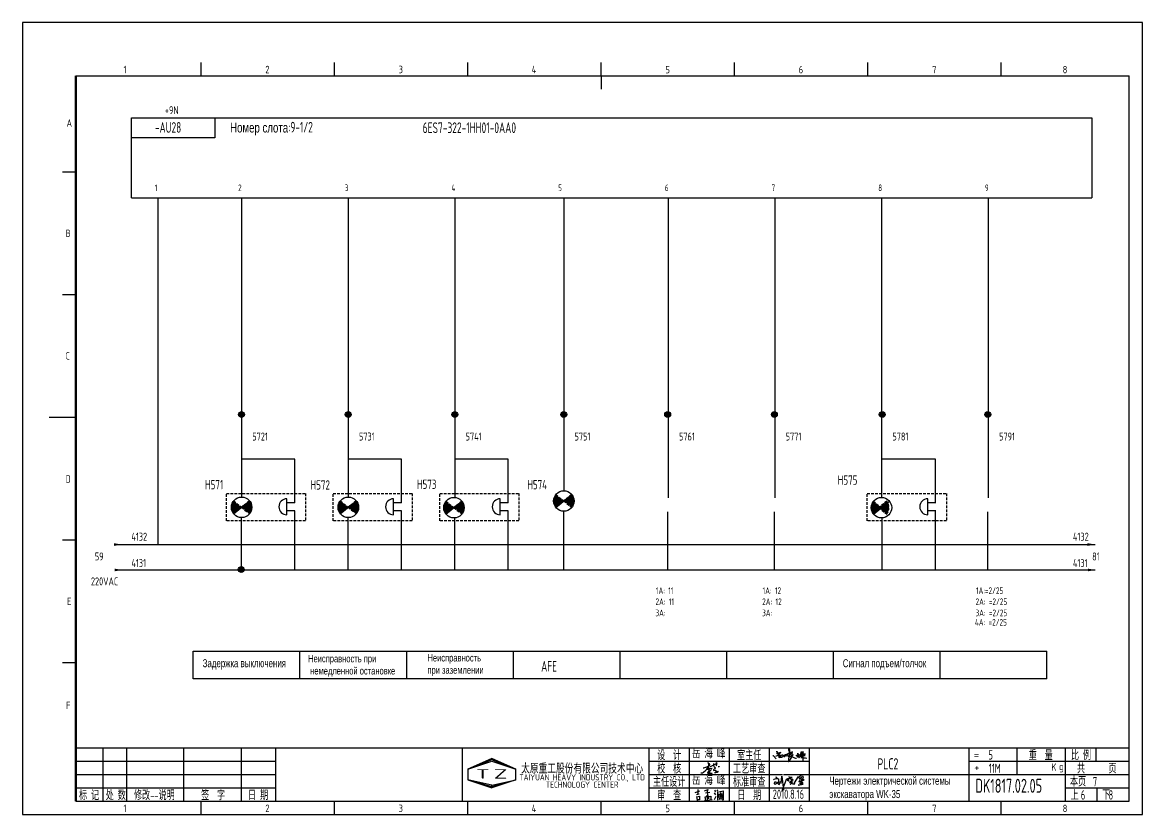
# Model space of a CAD drawing. Extents: x -2005 to 7010, y -1792 to 2924.
# Drawn here: x 1540.3 to 1960.3, y 4.3 to 301.3 of the extents above; entities that cross this region are included whole.
import ezdxf
from ezdxf.enums import TextEntityAlignment as Align

# ---------------------------------------------------------------- set-up
doc = ezdxf.new("R2010")
doc.units = 0
doc.header["$LTSCALE"] = 2
doc.linetypes.add('DASHED2', pattern=[0.375, 0.25, -0.125])
doc.layers.get('0').update_dxf_attribs({"linetype": 'CONTINUOUS'})
for name, color, linetype in [('01', 7, 'CONTINUOUS'), ('11', 3, 'CONTINUOUS'), ('CONTINUOUS', 7, 'CONTINUOUS')]:
    doc.layers.add(name, color=color, linetype=linetype)
doc.styles.add('ROMAN', font='ROMANC.shx', dxfattribs={"width": 0.7, "height": 0.7})
doc.styles.add('ROMANS', font='romans', dxfattribs={"width": 0.67, "bigfont": 'hzlib'})
doc.styles.get("Standard").update_dxf_attribs({"font": 'isocp.shx', "width": 0.707, "bigfont": 'dfst.shx'})

# ---------------------------------------------------------------- blocks, each defined once
blk = doc.blocks.new('A$C5BE500A0')
for p, q in [((64.4, 48.9), (64.5, 51.6)), ((65.3, 44.3), (64.4, 48.9)), ((64.5, 51.6), (65.9, 52.2)), ((67.1, 48.5), (64.5, 17.9)), ((65.9, 52.2), (66.5, 51.5)), ((66.5, 51.5), (67.1, 48.5)), ((0, 24.1), (1.5, 23.9)), ((1.5, 23.9), (12.6, 10.8)), ((11.6, 21), (13.8, 22.8)), ((13.8, 22.8), (17.9, 23.5)), ((15.3, 41.2), (22.2, 26.1)), ((15.3, 40.1), (15.3, 41.2)), ((15.4, 37.7), (15.3, 40.1)), ((15.4, 32.4), (21, 34.6)), ((15.5, 31.8), (15.4, 32.4)), ((19.1, 30.1), (15.5, 31.8)), ((17.9, 23.5), (26, 24.9)), ((22.2, 26.1), (19.1, 30.1)), ((21, 34.6), (24.5, 35.1)), ((22.6, 18.1), (23.6, 19.3)), ((23.7, 17.3), (22.6, 18.1)), ((23.3, 27.9), (23.1, 27.8)), ((25.3, 29.5), (23.3, 27.9)), ((23.6, 19.3), (25.8, 19.9)), ((24.5, 35.1), (28.2, 35.6)), ((26.1, 16.2), (24.9, 15)), ((26.8, 30.7), (25.3, 29.5)), ((25.8, 19.9), (29.2, 20.8)), ((26, 24.9), (36.8, 26.1)), ((28.4, 20), (26.1, 16.2)), ((29.4, 34), (26.8, 30.7)), ((28.2, 35.6), (30.2, 36.8)), ((29.4, 15.2), (28.2, 15.7)), ((29.5, 22.1), (28.4, 20)), ((29.2, 20.8), (33, 21.4)), ((30.2, 38), (29.4, 34)), ((32.4, 15.1), (29.4, 15.2)), ((30.2, 22.7), (29.5, 22.1)), ((30.2, 36.8), (30.2, 38)), ((31.6, 22.6), (30.2, 22.7)), ((32.8, 22.1), (31.6, 22.6)), ((35, 16.2), (32.4, 15.1)), ((33, 21.4), (32.8, 22.1)), ((37.6, 17.7), (35, 16.2)), ((36.8, 26.1), (40.9, 26)), ((39.7, 20.3), (37.6, 17.7)), ((40.8, 21.6), (39.7, 20.3)), ((40.2, 22.8), (44.3, 25.4)), ((41.7, 24.4), (40.8, 21.6)), ((40.9, 26), (41.7, 24.4)), ((44.3, 25.4), (50.6, 27.7)), ((44.7, 18.7), (49.1, 22.6)), ((49.1, 22.6), (54.4, 27.2)), ((50.6, 27.7), (56.2, 29.3)), ((54.4, 27.2), (59.1, 30.4)), ((56.8, 20.6), (55.9, 19.6)), ((56.2, 29.3), (60.8, 29.6)), ((56.7, 31.7), (57.4, 29.6)), ((57.6, 25), (56.8, 20.6)), ((57.4, 29.6), (57.6, 25)), ((59.1, 30.4), (64.7, 33.7)), ((60.8, 29.6), (62.2, 29.2)), ((66.6, 21), (62.5, 20.6)), ((62.5, 20.6), (75.7, 18.4)), ((64.5, 17.9), (63.3, 8.5)), ((63.3, 8.5), (63.5, 0.1)), ((63.5, 0.1), (64.3, 0)), ((64.3, 0), (67.5, 2.5)), ((64.7, 33.7), (72, 37.3)), ((67.5, 39.5), (65.3, 44.3)), ((69.8, 21.4), (66.6, 21)), ((70.3, 36.3), (67.5, 39.5)), ((67.5, 2.5), (73.8, 13.7)), ((68.3, 28.6), (72.6, 29.4)), ((69.3, 29), (68.3, 28.6)), ((72, 30.5), (69.3, 29)), ((69.9, 34.1), (69.7, 33.3)), ((69.7, 33.3), (71.9, 33.6)), ((76.7, 24.1), (69.8, 21.4)), ((74.6, 36.5), (69.9, 34.1)), ((73.8, 32.8), (70.3, 36.3)), ((71.9, 33.6), (75.3, 34.2)), ((72, 37.3), (77.8, 39)), ((74.8, 31.8), (72, 30.5)), ((72.6, 29.4), (78.2, 30.4)), ((77.7, 30.8), (73.8, 32.8)), ((73.8, 13.7), (77.7, 20)), ((79.7, 39.2), (74.6, 36.5)), ((76.7, 32.6), (74.8, 31.8)), ((75.3, 34.2), (77, 34.5)), ((75.7, 18.4), (81.9, 16.6)), ((77.7, 33.5), (76.7, 32.6)), ((79.9, 25.4), (76.7, 24.1)), ((77, 34.5), (78, 34.1)), ((78, 34.1), (77.7, 33.5)), ((80.1, 30.5), (77.7, 30.8)), ((77.7, 20), (81.2, 25.6)), ((77.8, 39), (79.7, 39.2)), ((78.2, 30.4), (80.1, 30.5)), ((82.1, 26.9), (79.9, 25.4)), ((81.2, 25.6), (82.1, 26.9)), ((81.9, 16.6), (87.3, 14.8)), ((87.3, 14.8), (91.3, 12.9)), ((91.3, 12.9), (94.8, 12.6)), ((94.5, 25.2), (94.9, 23.9)), ((94.8, 12.6), (95.8, 12.8)), ((94.9, 23.9), (95.3, 23)), ((95.3, 23), (95.8, 22.8)), ((95.8, 22.8), (97, 23.3)), ((97, 23.3), (97.8, 25.3)), ((98.5, 23.8), (97.4, 25.9)), ((97.8, 25.3), (100.8, 27)), ((101.1, 23.3), (98.5, 23.8)), ((99, 31.4), (100.1, 32)), ((100.7, 21.1), (99.2, 17.4)), ((99.2, 17.4), (101.9, 20.9)), ((100.1, 32), (101.1, 31.6)), ((102.1, 27.7), (100.7, 21.1)), ((100.8, 27), (103.5, 26.5)), ((101.1, 31.6), (102.1, 30.6)), ((103.3, 23.7), (101.1, 23.3)), ((101.9, 20.9), (103.1, 21.8)), ((102.1, 30.6), (102.1, 27.7)), ((103.1, 21.8), (103.7, 20.1)), ((104.7, 23.9), (103.3, 23.7)), ((103.5, 26.5), (104.5, 25.2)), ((103.7, 20.1), (103.9, 18.5)), ((103.9, 18.5), (105, 16.1)), ((104.2, 28.7), (108.3, 26.3)), ((104.5, 25.2), (104.7, 23.9)), ((105, 16.1), (106.4, 15.7)), ((106.4, 15.7), (107.7, 17.3)), ((107.7, 17.3), (110.9, 22.6)), ((108.3, 26.3), (115.7, 20.2)), ((110.9, 22.6), (113.3, 30.9)), ((111.7, 21.6), (125.7, 23.5)), ((115.4, 22.1), (111.7, 21.6)), ((112.9, 30.9), (112.3, 30.9)), ((117.4, 32.7), (112.9, 30.9)), ((112.9, 26.9), (127.4, 26.5)), ((124.7, 26.6), (112.9, 26.9)), ((113.3, 30.9), (114.4, 35)), ((113.4, 15.2), (124.8, 14.7)), ((114.4, 35), (115.4, 38.4)), ((115.4, 38.4), (118.1, 38.8)), ((122.5, 23.3), (115.4, 22.1)), ((115.7, 20.2), (118.5, 18.9)), ((116.7, 30.8), (120.9, 31.8)), ((122.1, 34.8), (117.4, 32.7)), ((118.1, 38.8), (123.3, 38.3)), ((118.5, 18.9), (120.8, 19.6)), ((120.8, 19.6), (121.1, 20.7)), ((120.9, 31.8), (124.1, 32)), ((121.7, 31.5), (122.2, 1.9)), ((123, 28.1), (121.7, 31.5)), ((124.7, 36.8), (122.1, 34.8)), ((126.4, 24.6), (122.5, 23.3)), ((128.2, 25.5), (123, 28.1)), ((123.3, 38.3), (124.7, 36.8)), ((124.1, 32), (129.1, 31.3)), ((128.1, 26.7), (124.7, 26.6)), ((124.8, 14.7), (132, 14.1)), ((125.7, 23.5), (130.1, 23.8)), ((127.4, 26.5), (126.4, 24.6)), ((130.2, 28.3), (128.1, 26.7)), ((130.5, 24.3), (128.2, 25.5)), ((129.1, 31.3), (130.7, 30.3)), ((130.1, 23.8), (130.5, 24.3)), ((130.7, 30.3), (130.2, 28.3)), ((132, 14.1), (137.3, 13.6))]:
    blk.add_line(p, q)
blk = doc.blocks.new('lf')
for points in [[(409.4, 317.6), (411.9, 317.6), (420.7, 320.5), (429.4, 326.1), (429, 328.4), (426.7, 330.1), (424.2, 331.3), (423.4, 332.6), (424.4, 333.4), (425, 330.7), (425, 327.4), (425, 324.7), (424.8, 321.8), (424.8, 320.3), (424.8, 318.7), (425, 314.7), (425, 313), (424.8, 313)], [(432.1, 320.3), (430.6, 321.6), (450.9, 331.7), (450.9, 332.2)], [(439.5, 330.9), (440, 324.5), (442, 320.7)], [(446.2, 333.8), (448.1, 330.5), (448.1, 326.7), (446.6, 323.8)], [(421.5, 320.1), (421.3, 317.6), (420, 315.1), (418.6, 312.6), (416.7, 310.5), (414.9, 308.5), (411.9, 305.6), (410.1, 304.1), (408, 302.6), (406.1, 302), (403.6, 302.6), (403.6, 303.5), (403.9, 303.5)], [(421.3, 316.2), (424.8, 315.9), (427.1, 316), (429.8, 316), (434.8, 316.8), (436, 316.8)], [(421.9, 314.1), (423.8, 314.1), (425.4, 313.7), (426, 313), (426.9, 312), (427.1, 312), (426.5, 310.5), (426.1, 309.5), (424.2, 306.6), (423.1, 305.4), (422.1, 304.5), (423.2, 303.3), (427.3, 303.1), (429.8, 303.1), (432.3, 302.9), (435.4, 302.7), (433.1, 299.9), (424.6, 299.5), (424, 300.4), (425.6, 303.3), (434.3, 313.5)], [(441.8, 320.7), (443.7, 320.1), (444.9, 317.6), (443.1, 315.5), (439.7, 311.8), (439.8, 310.6), (445.4, 311.2), (447, 310.3), (445.6, 307.4), (453.6, 308), (450.3, 304.7), (447, 303.3), (443.7, 303.1), (442.9, 303.7)], [(453.4, 322.4), (454.9, 322.2), (455.7, 321.8), (456.1, 321.6), (456.3, 321.4)]]:
    blk.add_lwpolyline(points)

msp = doc.modelspace()

# ---------------------------------------------------------------- hatches: boundary and pattern name
at = {"layer": '01', "linetype": 'DASHED2', "ltscale": 2}
h = msp.add_hatch(color=6, dxfattribs=at)
edge = h.paths.add_edge_path()
edge.add_arc((1622.47, 119.53), 3.84, 141.4352, 218.5648)
edge.add_line((1619.46, 117.14), (1622.47, 119.53))
edge.add_line((1622.47, 119.53), (1619.46, 121.93))
h = msp.add_hatch(color=6, dxfattribs=at)
edge = h.paths.add_edge_path()
edge.add_arc((1622.4, 119.53), 3.84, 321.4352, 398.5648)
edge.add_line((1625.41, 121.93), (1622.4, 119.53))
edge.add_line((1622.4, 119.53), (1625.41, 117.14))
h = msp.add_hatch(color=6, dxfattribs=at)
edge = h.paths.add_edge_path()
edge.add_arc((1662.47, 119.53), 3.84, 141.4352, 218.5648)
edge.add_line((1659.46, 117.14), (1662.47, 119.53))
edge.add_line((1662.47, 119.53), (1659.46, 121.93))
h = msp.add_hatch(color=6, dxfattribs=at)
edge = h.paths.add_edge_path()
edge.add_arc((1662.4, 119.53), 3.84, 321.4352, 398.5648)
edge.add_line((1665.41, 121.93), (1662.4, 119.53))
edge.add_line((1662.4, 119.53), (1665.41, 117.14))
h = msp.add_hatch(color=6, dxfattribs=at)
edge = h.paths.add_edge_path()
edge.add_arc((1743.3, 121.9), 3.84, 141.4352, 218.5648)
edge.add_line((1740.29, 119.51), (1743.3, 121.9))
edge.add_line((1743.3, 121.9), (1740.29, 124.3))
h = msp.add_hatch(color=6, dxfattribs=at)
edge = h.paths.add_edge_path()
edge.add_arc((1743.23, 121.9), 3.84, 321.4352, 398.5648)
edge.add_line((1746.24, 124.3), (1743.23, 121.9))
edge.add_line((1743.23, 121.9), (1746.24, 119.51))
h = msp.add_hatch(color=6, dxfattribs=at)
edge = h.paths.add_edge_path()
edge.add_arc((1702.08, 119.4), 3.84, 141.4352, 218.5648)
edge.add_line((1699.08, 117.01), (1702.08, 119.4))
edge.add_line((1702.08, 119.4), (1699.08, 121.79))
h = msp.add_hatch(color=6, dxfattribs=at)
edge = h.paths.add_edge_path()
edge.add_arc((1702.02, 119.4), 3.84, 321.4352, 398.5648)
edge.add_line((1705.02, 121.79), (1702.02, 119.4))
edge.add_line((1702.02, 119.4), (1705.02, 117.01))
h = msp.add_hatch(color=6, dxfattribs=at)
edge = h.paths.add_edge_path()
edge.add_arc((1862.36, 119.4), 3.84, 141.4352, 218.5648)
edge.add_line((1859.36, 117.01), (1862.36, 119.4))
edge.add_line((1862.36, 119.4), (1859.36, 121.79))
h = msp.add_hatch(color=6, dxfattribs=at)
edge = h.paths.add_edge_path()
edge.add_arc((1861.34, 119.4), 3.84, 321.4352, 398.5648)
edge.add_line((1864.35, 121.79), (1861.34, 119.4))
edge.add_line((1861.34, 119.4), (1864.35, 117.01))
at = {"layer": 'CONTINUOUS'}
h = msp.add_hatch(color=256, dxfattribs=at)
edge = h.paths.add_edge_path()
edge.add_arc((1622.43, 154.3), 1.1, 0, 360)
h = msp.add_hatch(color=256, dxfattribs=at)
edge = h.paths.add_edge_path()
edge.add_arc((1662.43, 154.3), 1.1, 0, 360)
h = msp.add_hatch(color=256, dxfattribs=at)
edge = h.paths.add_edge_path()
edge.add_arc((1702.4, 154.3), 1.1, 0, 360)
h = msp.add_hatch(color=256, dxfattribs=at)
edge = h.paths.add_edge_path()
edge.add_arc((1743.25, 154.3), 1.1, 0, 360)
h = msp.add_hatch(color=256, dxfattribs=at)
edge = h.paths.add_edge_path()
edge.add_arc((1782.22, 154.3), 1.1, 0, 360)
h = msp.add_hatch(color=256, dxfattribs=at)
edge = h.paths.add_edge_path()
edge.add_arc((1822.22, 154.3), 1.1, 0, 360)
h = msp.add_hatch(color=256, dxfattribs=at)
edge = h.paths.add_edge_path()
edge.add_arc((1862.65, 154.3), 1.1, 0, 360)
h = msp.add_hatch(color=256, dxfattribs=at)
edge = h.paths.add_edge_path()
edge.add_arc((1902.22, 154.3), 1.1, 0, 360)
h = msp.add_hatch(color=256, dxfattribs=at)
edge = h.paths.add_edge_path()
edge.add_arc((1622.31, 96.22), 1.1, 0, 360)

# ---------------------------------------------------------------- linework, layer by layer
at = {"color": 0}
for p, q in [((1642.4, 137.52), (1622.4, 137.52)), ((1682.4, 137.52), (1662.4, 137.52)), ((1722.4, 137.52), (1702.4, 137.52)), ((1882.68, 137.52), (1862.68, 137.52))]:
    msp.add_line(p, q, dxfattribs=at)
for p, q in [((1604.35, 65.65), (1924.35, 65.65)), ((1604.35, 55.25), (1604.35, 65.65)), ((1644.35, 55.25), (1644.35, 65.65)), ((1684.35, 55.25), (1684.35, 65.65)), ((1724.35, 55.25), (1724.35, 65.65)), ((1764.35, 55.25), (1764.35, 65.65)), ((1804.35, 55.25), (1804.35, 65.65)), ((1844.35, 55.25), (1844.35, 65.65)), ((1884.35, 55.25), (1884.35, 65.65)), ((1924.35, 55.25), (1924.35, 65.65)), ((1644.35, 55.25), (1644.35, 62.75)), ((1684.35, 55.25), (1684.35, 62.75)), ((1724.35, 55.25), (1724.35, 62.75)), ((1764.35, 55.25), (1764.35, 62.75)), ((1804.35, 55.25), (1804.35, 62.75)), ((1844.35, 55.25), (1844.35, 62.75)), ((1884.35, 55.25), (1884.35, 62.75)), ((1924.35, 55.25), (1604.35, 55.25)), ((1835.28, 19.33), (1895.28, 19.33)), ((1792.5, 12.61), (1794.32, 13.26)), ((1793.51, 13.79), (1793.51, 11.98)), ((1796.06, 13.22), (1797.23, 13.73)), ((1796.06, 13.22), (1796.06, 13.22)), ((1796.45, 12.44), (1798, 12.7)), ((1797.23, 13.73), (1796.97, 12.96)), ((1796.97, 12.96), (1796.97, 12.7)), ((1796.97, 12.7), (1797.23, 11.14)), ((1799.82, 13.44), (1800.19, 12.8)), ((1800.64, 13.65), (1801.01, 13.02)), ((1800.89, 12.71), (1800.89, 9.71)), ((1801.34, 12.87), (1803.04, 13.23)), ((1803.04, 13.23), (1803.07, 13.23)), ((1803.07, 13.23), (1803.07, 9.77)), ((1793.02, 11.84), (1794.06, 12.1)), ((1793.02, 11.06), (1793.28, 9.64)), ((1793.15, 10.93), (1794.19, 11.19)), ((1794.19, 9.9), (1793.15, 9.9)), ((1793.28, 12.1), (1793.28, 12.1)), ((1794.19, 11.19), (1794.19, 9.9)), ((1796.07, 9.59), (1798.83, 9.95)), ((1796.13, 10.93), (1796.39, 9.64)), ((1796.26, 10.93), (1798.33, 11.19)), ((1797.23, 11.14), (1796.71, 11.4)), ((1797.04, 10.93), (1797.04, 9.9)), ((1797.56, 11.06), (1797.56, 10.28)), ((1798.33, 11.19), (1798.33, 9.77)), ((1799.64, 12.5), (1800.19, 11.77)), ((1799.82, 9.96), (1800.34, 11.29)), ((1801.19, 11.56), (1801.22, 10.86)), ((1802.89, 11.77), (1801.22, 11.44)), ((1801.22, 10.86), (1803.01, 11.17)), ((1801.25, 11.93), (1802.68, 12.23)), ((1801.78, 10.52), (1801.44, 10.01)), ((1801.64, 11.26), (1801.83, 11.11)), ((1802.04, 12.56), (1802.13, 9.96)), ((1802.46, 11.44), (1802.28, 11.11)), ((1802.46, 10.69), (1802.8, 10.35)), ((1803.07, 9.77), (1802.8, 10.08)), ((1803.01, 11.17), (1802.89, 11.77))]:
    msp.add_line(p, q)
msp.add_lwpolyline([(1581.18, 265.57), (1612.43, 265.57), (1612.43, 258.07), (1581.18, 258.07)], close=True)
at = {"layer": '01', "color": 6, "linetype": 'DASHED2', "ltscale": 2}
for p, q in [((1619.46, 121.93), (1622.47, 119.53)), ((1625.41, 121.93), (1622.4, 119.53)), ((1625.47, 121.93), (1622.47, 119.53)), ((1659.46, 121.93), (1662.47, 119.53)), ((1665.41, 121.93), (1662.4, 119.53)), ((1665.47, 121.93), (1662.47, 119.53)), ((1740.29, 124.3), (1743.3, 121.9)), ((1743.3, 121.9), (1740.29, 119.51)), ((1746.24, 124.3), (1743.23, 121.9)), ((1743.23, 121.9), (1746.24, 119.51)), ((1746.3, 124.3), (1743.3, 121.9)), ((1743.3, 121.9), (1746.3, 119.51)), ((1622.47, 119.53), (1619.46, 117.14)), ((1622.4, 119.53), (1625.41, 117.14)), ((1622.47, 119.53), (1625.47, 117.14)), ((1662.47, 119.53), (1659.46, 117.14)), ((1662.4, 119.53), (1665.41, 117.14)), ((1662.47, 119.53), (1665.47, 117.14)), ((1699.08, 121.79), (1702.08, 119.4)), ((1702.08, 119.4), (1699.08, 117.01)), ((1705.02, 121.79), (1702.02, 119.4)), ((1702.02, 119.4), (1705.02, 117.01)), ((1705.08, 121.79), (1702.08, 119.4)), ((1702.08, 119.4), (1705.08, 117.01)), ((1859.36, 121.79), (1862.36, 119.4)), ((1862.36, 119.4), (1859.36, 117.01)), ((1864.35, 121.79), (1861.34, 119.4)), ((1861.34, 119.4), (1864.35, 117.01)), ((1864.41, 121.79), (1861.41, 119.4)), ((1861.41, 119.4), (1864.41, 117.01))]:
    msp.add_line(p, q, dxfattribs=at)
at = {"layer": '01', "color": 2, "linetype": 'DASHED2', "ltscale": 2}
for points in [[(1616.78, 124.71), (1646.45, 124.71), (1646.45, 114.44), (1616.78, 114.44)], [(1656.78, 124.71), (1686.45, 124.71), (1686.45, 114.44), (1656.78, 114.44)], [(1696.78, 124.71), (1726.45, 124.71), (1726.45, 114.44), (1696.78, 114.44)], [(1857.06, 124.71), (1886.73, 124.71), (1886.73, 114.44), (1857.06, 114.44)]]:
    msp.add_lwpolyline(points, close=True, dxfattribs=at)
at = {"layer": '01', "color": 6, "linetype": 'DASHED2', "ltscale": 2}
for centre, start, end in [((1622.47, 119.53), 141.4352, 218.5648), ((1622.4, 119.53), 321.4352, 38.5648), ((1662.47, 119.53), 141.4352, 218.5648), ((1662.4, 119.53), 321.4352, 38.5648), ((1743.3, 121.9), 141.4352, 218.5648), ((1743.23, 121.9), 321.4352, 38.5648), ((1702.08, 119.4), 141.4352, 218.5648), ((1702.02, 119.4), 321.4352, 38.5648), ((1862.36, 119.4), 141.4352, 218.5648), ((1861.34, 119.4), 321.4352, 38.5648)]:
    msp.add_arc(centre, 3.84, start, end, dxfattribs=at)
at = {"layer": 'CONTINUOUS', "color": 3}
for p, q in [((1960.28, 301.33), (1540.28, 301.33)), ((1540.28, 301.33), (1540.28, 4.33)), ((1960.28, 4.33), (1960.28, 301.33)), ((1540.28, 4.33), (1960.28, 4.33))]:
    msp.add_line(p, q, dxfattribs=at)
at = {"layer": 'CONTINUOUS', "linetype": 'Continuous'}
for p, q in [((1607.28, 281.33), (1607.28, 286.33)), ((1657.28, 281.33), (1657.28, 286.33)), ((1707.28, 281.33), (1707.28, 286.33)), ((1807.28, 281.33), (1807.28, 286.33)), ((1857.28, 281.33), (1857.28, 286.33)), ((1907.28, 281.33), (1907.28, 286.33)), ((1555.28, 245.33), (1560.28, 245.33)), ((1555.28, 199.33), (1560.28, 199.33)), ((1550.28, 153.33), (1560.28, 153.33)), ((1555.28, 107.33), (1560.28, 107.33)), ((1555.28, 61.33), (1560.28, 61.33)), ((1560.28, 29.33), (1955.28, 29.33)), ((1570.55, 9.33), (1570.55, 29.33)), ((1579.38, 9.33), (1579.38, 29.33)), ((1600.62, 29.33), (1600.62, 9.33)), ((1622.28, 29.33), (1622.28, 9.33)), ((1635.28, 9.33), (1635.28, 29.33)), ((1705.28, 9.33), (1705.28, 29.33)), ((1716.28, 25.33), (1707.28, 21.33)), ((1725.28, 21.33), (1716.28, 25.33)), ((1775.28, 9.33), (1775.28, 29.33)), ((1790.28, 29.33), (1790.28, 9.33)), ((1805.28, 29.33), (1805.28, 9.33)), ((1820.28, 29.33), (1820.28, 9.33)), ((1835.28, 29.33), (1835.28, 9.33)), ((1895.28, 9.33), (1895.28, 29.33)), ((1913.17, 29.33), (1913.17, 19.33)), ((1931.28, 29.33), (1931.28, 9.33)), ((1560.28, 24.33), (1635.28, 24.33)), ((1716.28, 24.83), (1707.28, 21.33)), ((1707.28, 21.33), (1716.28, 24.33)), ((1707.28, 21.33), (1707.28, 17.33)), ((1725.28, 21.33), (1716.28, 24.83)), ((1716.28, 24.33), (1725.28, 21.33)), ((1725.28, 17.33), (1725.28, 21.33)), ((1775.28, 24.33), (1825.28, 24.33)), ((1825.28, 24.33), (1835.28, 24.33)), ((1825.28, 24.33), (1835.28, 24.33)), ((1895.28, 24.33), (1955.28, 24.33)), ((1560.28, 19.33), (1635.28, 19.33)), ((1707.28, 17.33), (1716.28, 14.33)), ((1716.28, 15.33), (1707.28, 17.33)), ((1707.28, 17.33), (1716.28, 14.83)), ((1716.28, 14.83), (1725.28, 17.33)), ((1725.28, 17.33), (1716.28, 14.33)), ((1716.28, 15.33), (1725.28, 17.33)), ((1775.28, 19.33), (1825.28, 19.33)), ((1825.6, 19.33), (1835.28, 19.33)), ((1895.28, 19.33), (1955.28, 19.33)), ((1560.28, 14.33), (1635.28, 14.33)), ((1716.28, 14.33), (1716.28, 15.33)), ((1716.28, 14.33), (1716.28, 15.33)), ((1775.28, 14.33), (1825.28, 14.33)), ((1825.28, 14.33), (1835.28, 14.33)), ((1931.28, 14.33), (1955.28, 14.33)), ((1607.28, 4.33), (1607.28, 9.33)), ((1657.28, 4.33), (1657.28, 9.33)), ((1707.28, 4.33), (1707.28, 9.33)), ((1807.28, 4.33), (1807.28, 9.33)), ((1857.28, 4.33), (1857.28, 9.33)), ((1907.28, 4.33), (1907.28, 9.33))]:
    msp.add_line(p, q, dxfattribs=at)
at = {"layer": 'CONTINUOUS'}
for p, q in [((1757.28, 281.33), (1757.28, 286.33)), ((1560.28, 281.33), (1955.28, 281.33)), ((1757.28, 281.33), (1757.28, 276.33)), ((1955.28, 9.33), (1955.28, 281.33)), ((1581.18, 265.57), (1941.18, 265.57)), ((1581.18, 235.57), (1581.18, 265.57)), ((1941.18, 265.57), (1941.18, 235.57)), ((1581.18, 235.57), (1941.18, 235.57)), ((1591.18, 105.57), (1591.18, 235.57)), ((1591.18, 105.57), (1591.18, 235.57)), ((1622.43, 235.57), (1622.43, 123.37)), ((1662.43, 235.57), (1662.43, 123.37)), ((1702.43, 235.57), (1702.43, 123.07)), ((1743.25, 235.57), (1743.25, 125.74)), ((1782.43, 235.57), (1782.43, 123.07)), ((1822.43, 235.57), (1822.43, 123.07)), ((1862.43, 235.57), (1862.43, 123.07)), ((1902.43, 235.57), (1902.43, 123.07)), ((1642.4, 121.25), (1642.4, 137.52)), ((1682.4, 121.25), (1682.4, 137.52)), ((1722.4, 121.25), (1722.4, 137.52)), ((1882.68, 121.25), (1882.68, 137.52)), ((1619.46, 117.14), (1625.47, 121.93)), ((1639.44, 116.75), (1639.44, 122.75)), ((1659.46, 117.14), (1665.47, 121.93)), ((1679.44, 116.75), (1679.44, 122.75)), ((1719.44, 116.75), (1719.44, 122.75)), ((1740.29, 119.51), (1746.3, 124.3)), ((1879.72, 116.75), (1879.72, 122.75)), ((1642.44, 121.25), (1639.44, 121.25)), ((1642.44, 118.25), (1639.44, 118.25)), ((1642.4, 96.04), (1642.4, 118.25)), ((1642.4, 118.05), (1642.4, 118.25)), ((1682.44, 121.25), (1679.44, 121.25)), ((1682.44, 118.25), (1679.44, 118.25)), ((1682.4, 96.04), (1682.4, 118.25)), ((1682.4, 118.05), (1682.4, 118.25)), ((1699.08, 117.01), (1705.08, 121.79)), ((1722.44, 121.25), (1719.44, 121.25)), ((1722.44, 118.25), (1719.44, 118.25)), ((1722.4, 96.04), (1722.4, 118.25)), ((1722.4, 118.05), (1722.4, 118.25)), ((1743.25, 96.04), (1743.25, 118.07)), ((1782.22, 96.04), (1782.22, 117.88)), ((1822.22, 96.04), (1822.22, 117.88)), ((1859.36, 117.01), (1865.36, 121.79)), ((1882.72, 121.25), (1879.72, 121.25)), ((1882.72, 118.25), (1879.72, 118.25)), ((1882.68, 118.05), (1882.68, 118.25)), ((1882.68, 96.04), (1882.68, 118.25)), ((1902.22, 96.04), (1902.22, 117.88)), ((1622.43, 96.04), (1622.43, 115.69)), ((1662.43, 96.04), (1662.43, 115.69)), ((1702.4, 96.04), (1702.4, 115.57)), ((1862.65, 96.04), (1862.65, 115.57)), ((1576.18, 105.57), (1942.43, 105.57)), ((1576.18, 96.04), (1942.43, 96.04)), ((1942.78, 29.33), (1942.78, 24.33)), ((1821.94, 17.35), (1822.19, 17.56)), ((1821.94, 17.35), (1822.19, 17.56)), ((1821.94, 17.35), (1822.19, 17.56)), ((1821.94, 17.35), (1822.19, 17.56)), ((1822.19, 17.56), (1822.55, 17.71)), ((1822.19, 17.56), (1822.55, 17.71)), ((1822.19, 17.56), (1822.55, 17.71)), ((1822.19, 17.56), (1822.55, 17.71)), ((1822.55, 17.71), (1822.91, 17.81)), ((1822.55, 17.71), (1822.91, 17.81)), ((1822.55, 17.71), (1822.91, 17.81)), ((1822.55, 17.71), (1822.91, 17.81)), ((1822.6, 18.52), (1822.96, 18.32)), ((1822.6, 18.52), (1822.96, 18.32)), ((1822.6, 18.52), (1822.96, 18.32)), ((1822.6, 18.52), (1822.96, 18.32)), ((1822.91, 17.81), (1823.42, 17.86)), ((1822.91, 17.81), (1823.42, 17.86)), ((1822.91, 17.81), (1823.42, 17.86)), ((1822.91, 17.81), (1823.42, 17.86)), ((1822.96, 18.32), (1823.01, 18.17)), ((1822.96, 18.32), (1823.01, 18.17)), ((1822.96, 18.32), (1823.01, 18.17)), ((1822.96, 18.32), (1823.01, 18.17)), ((1823.01, 18.17), (1823.01, 17.86)), ((1823.01, 18.17), (1823.01, 17.86)), ((1823.01, 18.17), (1823.01, 17.86)), ((1823.01, 18.17), (1823.01, 17.86)), ((1823.42, 17.86), (1823.82, 17.76)), ((1823.42, 17.86), (1823.82, 17.76)), ((1823.42, 17.86), (1823.82, 17.76)), ((1823.42, 17.86), (1823.82, 17.76)), ((1823.82, 17.15), (1823.72, 16.79)), ((1823.82, 17.15), (1823.72, 16.79)), ((1823.82, 17.15), (1823.72, 16.79)), ((1823.82, 17.15), (1823.72, 16.79)), ((1823.82, 17.76), (1823.82, 17.56)), ((1823.82, 17.76), (1823.82, 17.56)), ((1823.82, 17.76), (1823.82, 17.56)), ((1823.82, 17.76), (1823.82, 17.56)), ((1823.82, 17.56), (1823.82, 17.15)), ((1823.82, 17.56), (1823.82, 17.15)), ((1823.82, 17.56), (1823.82, 17.15)), ((1823.82, 17.56), (1823.82, 17.15)), ((1824.74, 16.03), (1825, 18.68)), ((1824.74, 16.03), (1825, 18.68)), ((1824.74, 16.03), (1825, 18.68)), ((1824.74, 16.03), (1825, 18.68)), ((1825, 18.68), (1825.61, 13.48)), ((1825, 18.68), (1825.61, 13.48)), ((1825, 18.68), (1825.61, 13.48)), ((1825, 18.68), (1825.61, 13.48)), ((1825.15, 13.42), (1826.94, 17.84)), ((1825.15, 13.42), (1826.94, 17.84)), ((1825.15, 13.42), (1826.94, 17.84)), ((1825.15, 13.42), (1826.94, 17.84)), ((1826.98, 17.76), (1827.09, 17.29)), ((1826.98, 17.76), (1827.09, 17.29)), ((1826.98, 17.76), (1827.09, 17.29)), ((1826.98, 17.76), (1827.09, 17.29)), ((1827.09, 17.76), (1827.24, 17.87)), ((1827.09, 17.76), (1827.24, 17.87)), ((1827.09, 17.76), (1827.24, 17.87)), ((1827.09, 17.76), (1827.24, 17.87)), ((1827.21, 16.96), (1827.09, 17.76)), ((1827.21, 16.96), (1827.09, 17.76)), ((1827.21, 16.96), (1827.09, 17.76)), ((1827.21, 16.96), (1827.09, 17.76)), ((1827.09, 17.29), (1827.21, 16.96)), ((1827.09, 17.29), (1827.21, 16.96)), ((1827.09, 17.29), (1827.21, 16.96)), ((1827.09, 17.29), (1827.21, 16.96)), ((1827.24, 17.87), (1827.39, 17.87)), ((1827.24, 17.87), (1827.39, 17.87)), ((1827.24, 17.87), (1827.39, 17.87)), ((1827.24, 17.87), (1827.39, 17.87)), ((1827.32, 17.18), (1827.35, 17.43)), ((1827.32, 17.18), (1827.35, 17.43)), ((1827.32, 17.18), (1827.35, 17.43)), ((1827.32, 17.18), (1827.35, 17.43)), ((1827.35, 16.92), (1827.32, 17.18)), ((1827.35, 16.92), (1827.32, 17.18)), ((1827.35, 16.92), (1827.32, 17.18)), ((1827.35, 16.92), (1827.32, 17.18)), ((1827.35, 17.43), (1827.43, 17.62)), ((1827.35, 17.43), (1827.43, 17.62)), ((1827.35, 17.43), (1827.43, 17.62)), ((1827.35, 17.43), (1827.43, 17.62)), ((1827.46, 16.85), (1827.35, 16.92)), ((1827.46, 16.85), (1827.35, 16.92)), ((1827.46, 16.85), (1827.35, 16.92)), ((1827.46, 16.85), (1827.35, 16.92)), ((1827.39, 17.87), (1827.54, 17.54)), ((1827.39, 17.87), (1827.54, 17.54)), ((1827.39, 17.87), (1827.54, 17.54)), ((1827.39, 17.87), (1827.54, 17.54)), ((1827.43, 17.62), (1827.68, 17.8)), ((1827.43, 17.62), (1827.68, 17.8)), ((1827.43, 17.62), (1827.68, 17.8)), ((1827.43, 17.62), (1827.68, 17.8)), ((1827.54, 17.18), (1827.46, 16.85)), ((1827.54, 17.18), (1827.46, 16.85)), ((1827.54, 17.18), (1827.46, 16.85)), ((1827.54, 17.18), (1827.46, 16.85)), ((1827.54, 17.54), (1827.54, 17.18)), ((1827.54, 17.54), (1827.54, 17.18)), ((1827.54, 17.54), (1827.54, 17.18)), ((1827.54, 17.54), (1827.54, 17.18)), ((1827.65, 18.53), (1828.79, 17.25)), ((1827.83, 18.31), (1827.65, 18.53)), ((1827.65, 18.53), (1828.79, 17.25)), ((1827.83, 18.31), (1827.65, 18.53)), ((1827.65, 18.53), (1828.79, 17.25)), ((1827.83, 18.31), (1827.65, 18.53)), ((1827.65, 18.53), (1828.79, 17.25)), ((1827.83, 18.31), (1827.65, 18.53)), ((1827.68, 17.8), (1828.09, 17.98)), ((1827.68, 17.8), (1828.09, 17.98)), ((1827.68, 17.8), (1828.09, 17.98)), ((1827.68, 17.8), (1828.09, 17.98)), ((1828.93, 18.24), (1827.83, 18.31)), ((1828.93, 18.24), (1827.83, 18.31)), ((1828.93, 18.24), (1827.83, 18.31)), ((1828.93, 18.24), (1827.83, 18.31)), ((1828.09, 17.98), (1828.6, 18.13)), ((1828.09, 17.98), (1828.6, 18.13)), ((1828.09, 17.98), (1828.6, 18.13)), ((1828.09, 17.98), (1828.6, 18.13)), ((1828.45, 16.88), (1828.16, 16.59)), ((1828.45, 16.88), (1828.16, 16.59)), ((1828.45, 16.88), (1828.16, 16.59)), ((1828.45, 16.88), (1828.16, 16.59)), ((1828.9, 17.43), (1828.45, 16.88)), ((1828.9, 17.43), (1828.45, 16.88)), ((1828.9, 17.43), (1828.45, 16.88)), ((1828.9, 17.43), (1828.45, 16.88)), ((1828.6, 18.13), (1828.93, 18.24)), ((1828.6, 18.13), (1828.93, 18.24)), ((1828.6, 18.13), (1828.93, 18.24)), ((1828.6, 18.13), (1828.93, 18.24)), ((1828.79, 17.25), (1829.12, 16.99)), ((1828.79, 17.25), (1829.12, 16.99)), ((1828.79, 17.25), (1829.12, 16.99)), ((1828.79, 17.25), (1829.12, 16.99)), ((1829.15, 17.51), (1828.9, 17.43)), ((1829.15, 17.51), (1828.9, 17.43)), ((1829.15, 17.51), (1828.9, 17.43)), ((1829.15, 17.51), (1828.9, 17.43)), ((1829.12, 16.99), (1829.26, 17.25)), ((1829.12, 16.99), (1829.26, 17.25)), ((1829.12, 16.99), (1829.26, 17.25)), ((1829.12, 16.99), (1829.26, 17.25)), ((1829.26, 17.25), (1829.15, 17.51)), ((1829.26, 17.25), (1829.15, 17.51)), ((1829.26, 17.25), (1829.15, 17.51)), ((1829.26, 17.25), (1829.15, 17.51)), ((1829.81, 16.24), (1831.31, 18.62)), ((1829.81, 16.24), (1831.31, 18.62)), ((1829.81, 16.24), (1831.31, 18.62)), ((1829.81, 16.24), (1831.31, 18.62)), ((1831.3, 18.54), (1831.43, 18.12)), ((1831.3, 18.54), (1831.43, 18.12)), ((1831.3, 18.54), (1831.43, 18.12)), ((1831.3, 18.54), (1831.43, 18.12)), ((1831.4, 18.28), (1831.76, 18.71)), ((1831.4, 18.28), (1831.76, 18.71)), ((1831.4, 18.28), (1831.76, 18.71)), ((1831.4, 18.28), (1831.76, 18.71)), ((1831.59, 17.01), (1831.4, 16.72)), ((1831.59, 17.01), (1831.4, 16.72)), ((1831.59, 17.01), (1831.4, 16.72)), ((1831.59, 17.01), (1831.4, 16.72)), ((1831.43, 18.12), (1831.66, 17.86)), ((1831.43, 18.12), (1831.66, 17.86)), ((1831.43, 18.12), (1831.66, 17.86)), ((1831.43, 18.12), (1831.66, 17.86)), ((1831.76, 17.34), (1831.59, 17.01)), ((1831.76, 17.34), (1831.59, 17.01)), ((1831.76, 17.34), (1831.59, 17.01)), ((1831.76, 17.34), (1831.59, 17.01)), ((1831.66, 17.86), (1831.79, 17.83)), ((1831.66, 17.86), (1831.79, 17.83)), ((1831.66, 17.86), (1831.79, 17.83)), ((1831.66, 17.86), (1831.79, 17.83)), ((1831.76, 18.71), (1832.05, 18.81)), ((1831.76, 18.71), (1832.05, 18.81)), ((1831.76, 18.71), (1832.05, 18.81)), ((1831.76, 18.71), (1832.05, 18.81)), ((1831.85, 17.47), (1831.76, 17.34)), ((1831.85, 17.47), (1831.76, 17.34)), ((1831.85, 17.47), (1831.76, 17.34)), ((1831.85, 17.47), (1831.76, 17.34)), ((1831.85, 16.72), (1832.38, 16.98)), ((1831.85, 16.72), (1832.38, 16.98)), ((1831.85, 16.72), (1832.38, 16.98)), ((1831.85, 16.72), (1832.38, 16.98)), ((1831.98, 17.86), (1832.05, 18.09)), ((1831.98, 17.86), (1832.05, 18.09)), ((1831.98, 17.86), (1832.05, 18.09)), ((1831.98, 17.86), (1832.05, 18.09)), ((1832.18, 17.63), (1831.98, 17.86)), ((1832.18, 17.63), (1831.98, 17.86)), ((1832.18, 17.63), (1831.98, 17.86)), ((1832.18, 17.63), (1831.98, 17.86)), ((1832.05, 18.81), (1832.44, 18.9)), ((1832.05, 18.81), (1832.44, 18.9)), ((1832.05, 18.81), (1832.44, 18.9)), ((1832.05, 18.81), (1832.44, 18.9)), ((1832.05, 18.09), (1832.25, 18.25)), ((1832.05, 18.09), (1832.25, 18.25)), ((1832.05, 18.09), (1832.25, 18.25)), ((1832.05, 18.09), (1832.25, 18.25)), ((1832.6, 17.66), (1832.18, 17.63)), ((1832.6, 17.66), (1832.18, 17.63)), ((1832.6, 17.66), (1832.18, 17.63)), ((1832.6, 17.66), (1832.18, 17.63)), ((1832.25, 18.25), (1832.51, 18.32)), ((1832.25, 18.25), (1832.51, 18.32)), ((1832.25, 18.25), (1832.51, 18.32)), ((1832.25, 18.25), (1832.51, 18.32)), ((1832.38, 17.53), (1832.41, 17.17)), ((1833.36, 17.34), (1832.38, 17.53)), ((1832.38, 17.53), (1832.41, 17.17)), ((1833.36, 17.34), (1832.38, 17.53)), ((1832.38, 17.53), (1832.41, 17.17)), ((1833.36, 17.34), (1832.38, 17.53)), ((1832.38, 17.53), (1832.41, 17.17)), ((1833.36, 17.34), (1832.38, 17.53)), ((1832.38, 16.98), (1832.83, 17.17)), ((1832.41, 17.17), (1832.38, 16.69)), ((1832.38, 16.98), (1832.83, 17.17)), ((1832.41, 17.17), (1832.38, 16.69)), ((1832.38, 16.98), (1832.83, 17.17)), ((1832.41, 17.17), (1832.38, 16.69)), ((1832.38, 16.98), (1832.83, 17.17)), ((1832.41, 17.17), (1832.38, 16.69)), ((1832.51, 18.32), (1832.6, 18.35)), ((1832.51, 18.32), (1832.6, 18.35)), ((1832.51, 18.32), (1832.6, 18.35)), ((1832.51, 18.32), (1832.6, 18.35)), ((1832.87, 17.92), (1832.6, 17.66)), ((1832.87, 17.92), (1832.6, 17.66)), ((1832.87, 17.92), (1832.6, 17.66)), ((1832.87, 17.92), (1832.6, 17.66)), ((1832.7, 18.9), (1832.93, 18.77)), ((1832.7, 18.9), (1832.93, 18.77)), ((1832.7, 18.9), (1832.93, 18.77)), ((1832.7, 18.9), (1832.93, 18.77)), ((1832.83, 17.17), (1833.36, 17.34)), ((1832.83, 17.17), (1833.36, 17.34)), ((1832.83, 17.17), (1833.36, 17.34)), ((1832.83, 17.17), (1833.36, 17.34)), ((1832.96, 18.38), (1832.87, 17.92)), ((1832.96, 18.38), (1832.87, 17.92)), ((1832.96, 18.38), (1832.87, 17.92)), ((1832.96, 18.38), (1832.87, 17.92)), ((1832.93, 18.77), (1832.96, 18.38)), ((1832.93, 18.77), (1832.96, 18.38)), ((1832.93, 18.77), (1832.96, 18.38)), ((1832.93, 18.77), (1832.96, 18.38)), ((1822.29, 16.13), (1822.4, 16.48)), ((1822.29, 16.13), (1822.4, 16.48)), ((1822.29, 16.13), (1822.4, 16.48)), ((1822.29, 16.13), (1822.4, 16.48)), ((1822.29, 15.82), (1822.29, 16.13)), ((1822.29, 15.82), (1822.29, 16.13)), ((1822.29, 15.82), (1822.29, 16.13)), ((1822.29, 15.82), (1822.29, 16.13)), ((1822.55, 15.57), (1822.29, 15.82)), ((1822.55, 15.57), (1822.29, 15.82)), ((1822.55, 15.57), (1822.29, 15.82)), ((1822.55, 15.57), (1822.29, 15.82)), ((1822.4, 16.48), (1822.45, 16.64)), ((1822.4, 16.48), (1822.45, 16.64)), ((1822.4, 16.48), (1822.45, 16.64)), ((1822.4, 16.48), (1822.45, 16.64)), ((1822.45, 16.64), (1822.65, 16.59)), ((1822.45, 16.64), (1822.65, 16.59)), ((1822.45, 16.64), (1822.65, 16.59)), ((1822.45, 16.64), (1822.65, 16.59)), ((1823.21, 16.13), (1822.55, 15.57)), ((1823.21, 16.13), (1822.55, 15.57)), ((1823.21, 16.13), (1822.55, 15.57)), ((1823.21, 16.13), (1822.55, 15.57)), ((1822.65, 16.59), (1823.01, 16.43)), ((1822.65, 16.59), (1823.01, 16.43)), ((1822.65, 16.59), (1823.01, 16.43)), ((1822.65, 16.59), (1823.01, 16.43)), ((1823.01, 16.43), (1823.37, 16.08)), ((1823.01, 16.43), (1823.37, 16.08)), ((1823.01, 16.43), (1823.37, 16.08)), ((1823.01, 16.43), (1823.37, 16.08)), ((1823.52, 16.38), (1823.21, 16.13)), ((1823.52, 16.38), (1823.21, 16.13)), ((1823.52, 16.38), (1823.21, 16.13)), ((1823.52, 16.38), (1823.21, 16.13)), ((1823.37, 16.08), (1823.67, 15.82)), ((1823.37, 16.08), (1823.67, 15.82)), ((1823.37, 16.08), (1823.67, 15.82)), ((1823.37, 16.08), (1823.67, 15.82)), ((1823.72, 16.79), (1823.52, 16.38)), ((1823.72, 16.79), (1823.52, 16.38)), ((1823.72, 16.79), (1823.52, 16.38)), ((1823.72, 16.79), (1823.52, 16.38)), ((1823.67, 15.82), (1823.82, 15.72)), ((1823.67, 15.82), (1823.82, 15.72)), ((1823.67, 15.82), (1823.82, 15.72)), ((1823.67, 15.82), (1823.82, 15.72)), ((1823.82, 15.72), (1824.13, 15.62)), ((1823.82, 15.72), (1824.13, 15.62)), ((1823.82, 15.72), (1824.13, 15.62)), ((1823.82, 15.72), (1824.13, 15.62)), ((1824.13, 16.23), (1824.28, 16.48)), ((1824.13, 16.23), (1824.28, 16.48)), ((1824.13, 16.23), (1824.28, 16.48)), ((1824.13, 16.23), (1824.28, 16.48)), ((1824.13, 15.62), (1824.13, 16.23)), ((1824.13, 15.62), (1824.13, 16.23)), ((1824.13, 15.62), (1824.13, 16.23)), ((1824.13, 15.62), (1824.13, 16.23)), ((1824.28, 16.48), (1824.49, 16.69)), ((1824.28, 16.48), (1824.49, 16.69)), ((1824.28, 16.48), (1824.49, 16.69)), ((1824.28, 16.48), (1824.49, 16.69)), ((1824.49, 16.69), (1824.54, 16.59)), ((1824.49, 16.69), (1824.54, 16.59)), ((1824.49, 16.69), (1824.54, 16.59)), ((1824.49, 16.69), (1824.54, 16.59)), ((1824.54, 16.59), (1824.69, 16.23)), ((1824.54, 16.59), (1824.69, 16.23)), ((1824.54, 16.59), (1824.69, 16.23)), ((1824.54, 16.59), (1824.69, 16.23)), ((1824.69, 16.23), (1824.69, 16.13)), ((1824.69, 16.23), (1824.69, 16.13)), ((1824.69, 16.23), (1824.69, 16.13)), ((1824.69, 16.23), (1824.69, 16.13)), ((1824.69, 16.13), (1824.74, 16.03)), ((1824.69, 16.13), (1824.74, 16.03)), ((1824.69, 16.13), (1824.74, 16.03)), ((1824.69, 16.13), (1824.74, 16.03)), ((1828.16, 16.59), (1827.94, 16.37)), ((1828.16, 16.59), (1827.94, 16.37)), ((1828.16, 16.59), (1827.94, 16.37)), ((1828.16, 16.59), (1827.94, 16.37)), ((1827.94, 16.37), (1828.05, 16.4)), ((1827.94, 16.37), (1828.05, 16.4)), ((1827.94, 16.37), (1828.05, 16.4)), ((1827.94, 16.37), (1828.05, 16.4)), ((1828.05, 16.4), (1828.75, 16.63)), ((1828.05, 16.4), (1828.75, 16.63)), ((1828.05, 16.4), (1828.75, 16.63)), ((1828.05, 16.4), (1828.75, 16.63)), ((1828.12, 15.6), (1828.71, 16.29)), ((1828.12, 15.6), (1828.71, 16.29)), ((1828.12, 15.6), (1828.71, 16.29)), ((1828.12, 15.6), (1828.71, 16.29)), ((1828.56, 16.15), (1828.12, 15.6)), ((1828.56, 16.15), (1828.12, 15.6)), ((1828.56, 16.15), (1828.12, 15.6)), ((1828.56, 16.15), (1828.12, 15.6)), ((1828.93, 16.59), (1828.56, 16.15)), ((1828.93, 16.59), (1828.56, 16.15)), ((1828.93, 16.59), (1828.56, 16.15)), ((1828.93, 16.59), (1828.56, 16.15)), ((1828.71, 16.29), (1828.79, 16.29)), ((1828.71, 16.29), (1828.79, 16.29)), ((1828.71, 16.29), (1828.79, 16.29)), ((1828.71, 16.29), (1828.79, 16.29)), ((1828.75, 16.63), (1828.9, 16.59)), ((1828.75, 16.63), (1828.9, 16.59)), ((1828.75, 16.63), (1828.9, 16.59)), ((1828.75, 16.63), (1828.9, 16.59)), ((1828.79, 16.29), (1828.9, 16.04)), ((1828.79, 16.29), (1828.9, 16.04)), ((1828.79, 16.29), (1828.9, 16.04)), ((1828.79, 16.29), (1828.9, 16.04)), ((1828.9, 16.59), (1828.93, 16.59)), ((1828.9, 16.59), (1828.93, 16.59)), ((1828.9, 16.59), (1828.93, 16.59)), ((1828.9, 16.59), (1828.93, 16.59)), ((1828.9, 16.04), (1829.08, 15.89)), ((1828.9, 16.04), (1829.08, 15.89)), ((1828.9, 16.04), (1829.08, 15.89)), ((1828.9, 16.04), (1829.08, 15.89)), ((1829.08, 15.89), (1829.85, 15.82)), ((1829.08, 15.89), (1829.85, 15.82)), ((1829.08, 15.89), (1829.85, 15.82)), ((1829.08, 15.89), (1829.85, 15.82)), ((1829.87, 15.83), (1829.81, 16.24)), ((1829.87, 15.83), (1829.81, 16.24)), ((1829.87, 15.83), (1829.81, 16.24)), ((1829.87, 15.83), (1829.81, 16.24)), ((1831.13, 15.31), (1833, 15.71)), ((1831.13, 15.31), (1833, 15.71)), ((1831.13, 15.31), (1833, 15.71)), ((1831.13, 15.31), (1833, 15.71)), ((1832.47, 15.61), (1831.13, 15.31)), ((1832.47, 15.61), (1831.13, 15.31)), ((1832.47, 15.61), (1831.13, 15.31)), ((1832.47, 15.61), (1831.13, 15.31)), ((1831.4, 16.72), (1831.49, 16.65)), ((1831.4, 16.72), (1831.49, 16.65)), ((1831.4, 16.72), (1831.49, 16.65)), ((1831.4, 16.72), (1831.49, 16.65)), ((1831.49, 16.65), (1831.85, 16.72)), ((1831.49, 16.65), (1831.85, 16.72)), ((1831.49, 16.65), (1831.85, 16.72)), ((1831.49, 16.65), (1831.85, 16.72)), ((1831.82, 15.97), (1832.05, 16.26)), ((1831.82, 15.97), (1832.05, 16.26)), ((1831.82, 15.97), (1832.05, 16.26)), ((1831.82, 15.97), (1832.05, 16.26)), ((1832.34, 15.74), (1831.82, 15.97)), ((1832.34, 15.74), (1831.82, 15.97)), ((1832.34, 15.74), (1831.82, 15.97)), ((1832.34, 15.74), (1831.82, 15.97)), ((1832.05, 16.26), (1832.54, 16.46)), ((1832.05, 16.26), (1832.54, 16.46)), ((1832.05, 16.26), (1832.54, 16.46)), ((1832.05, 16.26), (1832.54, 16.46)), ((1832.38, 16.2), (1832.34, 15.74)), ((1832.38, 16.2), (1832.34, 15.74)), ((1832.38, 16.2), (1832.34, 15.74)), ((1832.38, 16.2), (1832.34, 15.74)), ((1832.38, 16.69), (1832.38, 16.2)), ((1832.38, 16.69), (1832.38, 16.2)), ((1832.38, 16.69), (1832.38, 16.2)), ((1832.38, 16.69), (1832.38, 16.2)), ((1832.7, 15.84), (1832.47, 15.61)), ((1832.7, 15.84), (1832.47, 15.61)), ((1832.7, 15.84), (1832.47, 15.61)), ((1832.7, 15.84), (1832.47, 15.61)), ((1832.54, 16.46), (1832.74, 16.33)), ((1832.54, 16.46), (1832.74, 16.33)), ((1832.54, 16.46), (1832.74, 16.33)), ((1832.54, 16.46), (1832.74, 16.33)), ((1832.74, 16.33), (1832.7, 15.84)), ((1832.74, 16.33), (1832.7, 15.84)), ((1832.74, 16.33), (1832.7, 15.84)), ((1832.74, 16.33), (1832.7, 15.84)), ((1943.28, 9.33), (1943.28, 14.33)), ((1560.28, 9.33), (1955.28, 9.33)), ((1757.28, 4.33), (1757.28, 9.33)), ((1775.28, 9.33), (1835.28, 9.33))]:
    msp.add_line(p, q, dxfattribs=at)
at = {"layer": 'CONTINUOUS', "lineweight": 50}
msp.add_line((1560.28, 281.33), (1560.28, 9.33), dxfattribs=at)
at = {"layer": 'CONTINUOUS'}
for centre, radius in [((1622.43, 154.3), 1.1), ((1662.43, 154.3), 1.1), ((1702.4, 154.3), 1.1), ((1743.25, 154.3), 1.1), ((1782.22, 154.3), 1.1), ((1822.22, 154.3), 1.1), ((1862.65, 154.3), 1.1), ((1902.22, 154.3), 1.1), ((1622.47, 119.53), 3.84), ((1662.47, 119.53), 3.84), ((1702.08, 119.4), 3.84), ((1743.3, 121.9), 3.84), ((1862.36, 119.4), 3.84), ((1622.31, 96.22), 1.1)]:
    msp.add_circle(centre, radius, dxfattribs=at)
for centre in [(1639.44, 119.75), (1679.44, 119.75), (1719.44, 119.75), (1879.72, 119.75)]:
    msp.add_arc(centre, 3, 90, 270, dxfattribs=at)
for points in [[(1574.66, 106.07), (1574.66, 105.07), (1577.66, 105.57)], [(1939.61, 106.07), (1939.61, 105.07), (1942.61, 105.57)], [(1574.85, 96.54), (1574.85, 95.54), (1577.85, 96.04)], [(1939.8, 96.54), (1939.8, 95.54), (1942.8, 96.04)]]:
    msp.add_solid(points, dxfattribs=at)

# ---------------------------------------------------------------- block references
for name, p, xscale, yscale, zscale in [('A$C5BE500A0', (1821.68, 24.28), 0.09216000000219537, 0.09215999999923952, 0.09216000000000003), ('lf', (1743.1, -18.85), 0.1280000000006112, 0.1279999999999291, 0.128)]:
    msp.add_blockref(name, p, dxfattribs=dict(xscale=xscale, yscale=yscale, zscale=zscale))

# ---------------------------------------------------------------- texts
at = {"linetype": 'ByBlock', "ltscale": 2, "width": 0.67}
msp.add_text('+9N', height=3, dxfattribs=at).set_placement((1593.71, 266.93))
at = {"width": 0.707}
msp.add_text('PLC2', height=4.2, dxfattribs=at).set_placement((1860.85, 21.27))
at = {"char_height": 3.5, "attachment_point": 1}
for s, insert, width in [('岳 海 峰', (1791.3, 28.96), 12.9495), ('岳 海 峰', (1791.3, 18.96), 12.9495), ('2010.8.16', (1821.6, 13.73), 12.1142)]:
    msp.add_mtext(s, dxfattribs=dict(at, insert=insert, width=width))
at = {"layer": '01', "linetype": 'DASHED2', "width": 0.707}
msp.add_text('AFE', height=4, dxfattribs=at).set_placement((1734.78, 57.94))
at = {"layer": '01', "linetype": 'DASHED2', "ltscale": 2, "char_height": 3, "attachment_point": 1}
for s, insert, width in [('{\\fArial|b0|i0|c204|p34;\\H0.9167x;Неисправность при\\fArial|b0|i0|c0|p34;\\P\\fArial|b0|i0|c204|p34; немедленной остановке}', (1647.39, 64.19), 4.547473508864641e-13), ('{\\fArial|b0|i0|c204|p34;\\H0.9167x;Неисправность \\fArial|b0|i0|c0|p34;\\P\\fArial|b0|i0|c204|p34;при заземлении}', (1692.14, 64.48), 4.547473508864641e-13), ('{\\fArial|b0|i0|c204|p34;Задержка выключения}', (1607.86, 62.58), 4.547473508864641e-13), ('{\\fArial|b0|i0|c204|p34;Сигнал подъем/толчок}', (1847.86, 62.58), 4.547473508864641e-13), ('{\\fArial|b0|i0|c204|p34;Чертежи электрической системы экскаватора \\fArial|b0|i0|c0|p34;WK-35}', (1842.8, 18.52), 50.6186)]:
    msp.add_mtext(s, dxfattribs=dict(at, insert=insert, width=width))
at = {"layer": '11', "width": 0.707}
msp.add_text('DK1817.02.05', height=5.25, dxfattribs=at).set_placement((1897.55, 12.5))
at = {"layer": 'CONTINUOUS', "linetype": 'Continuous', "style": 'ROMAN'}
for s, height, width, p in [('1', 2.8, 0.7, (1578.2, 282.27)), ('2', 2.8, 0.7, (1631.36, 282.27)), ('3', 2.8, 0.7, (1681.34, 282.27)), ('4', 2.8, 0.7, (1731.23, 282.27)), ('5', 2.8, 0.7, (1781.37, 282.23)), ('6', 2.8, 0.7, (1831.35, 282.23)), ('7', 2.8, 0.7, (1881.38, 282.23)), ('8', 2.8, 0.7, (1930.33, 282.23)), ('A', 2.8, 0.7, (1556.84, 262.18)), ('B', 2.8, 0.7, (1556.45, 220.86)), ('C', 2.8, 0.7, (1556.45, 174.92)), ('D', 2.8, 0.7, (1556.45, 128.75)), ('E', 2.8, 0.7, (1557.01, 82.86)), ('F', 2.8, 0.7, (1556.66, 43.86)), ('T', 3.5, 1.8, (1710.28, 17.83)), ('Z', 3.5, 1.8, (1716.98, 17.83)), ('K', 2.8, 0.7, (1926.11, 20.72)), ('g', 2.8, 0.7, (1928.94, 20.99)), ('1', 2.8, 0.7, (1578.2, 5.27)), ('2', 2.8, 0.7, (1631.36, 5.27)), ('3', 2.8, 0.7, (1681.34, 5.27)), ('4', 2.8, 0.7, (1731.23, 5.27)), ('5', 2.8, 0.7, (1781.37, 5.23)), ('6', 2.8, 0.7, (1831.35, 5.23)), ('7', 2.8, 0.7, (1881.38, 5.23)), ('8', 2.8, 0.7, (1930.33, 5.23))]:
    msp.add_text(s, height=height, dxfattribs=dict(at, width=width)).set_placement(p)
at = {"layer": 'CONTINUOUS', "color": 0, "width": 0.707}
msp.add_text('-AU28', height=4, dxfattribs=at).set_placement((1589.97, 259.95))
at = {"layer": 'CONTINUOUS', "color": 0, "width": 0.65052}
msp.add_text('6ES7-322-1HH01-0AA0', height=4, dxfattribs=at).set_placement((1690.36, 259.84), (1725.36, 259.84), align=Align.FIT)
at = {"layer": 'CONTINUOUS', "width": 0.67}
for s, height, p in [('1', 2.5, (1589.93, 238.07)), ('2', 2.5, (1621.18, 238.07)), ('3', 2.5, (1661.18, 238.07)), ('4', 2.5, (1701.18, 238.07)), ('5', 2.5, (1741.18, 238.07)), ('6', 2.5, (1781.18, 238.07)), ('7', 2.5, (1821.18, 238.07)), ('8', 2.5, (1861.18, 238.07)), ('9', 2.5, (1901.18, 238.07)), ('5721', 3, (1626.47, 144.57)), ('5731', 3, (1666.47, 144.57)), ('5741', 3, (1706.47, 144.57)), ('5751', 3, (1747.3, 144.57)), ('5761', 3, (1786.47, 144.57)), ('5771', 3, (1826.47, 144.57)), ('5781', 3, (1866.47, 144.57)), ('5791', 3, (1906.47, 144.57)), ('4132', 3, (1581.14, 107.02)), ('4132', 3, (1934.16, 107.02)), ('59', 3, (1567.43, 99.6)), ('81', 3, (1941.37, 99.6)), ('4131', 3, (1581.14, 97.13)), ('4131', 3, (1934.16, 97.13)), ('220VAC', 3, (1565.98, 90.26)), ('5', 3.5, (1902.48, 24.96)), ('11M', 3.5, (1902.59, 19.94)), ('7', 3.5, (1941.64, 14.95)), ('6', 3.5, (1937.14, 9.95)), ('8', 3.5, (1947.52, 9.95))]:
    msp.add_text(s, height=height, dxfattribs=at).set_placement(p)
at = {"layer": 'CONTINUOUS', "style": 'ROMANS', "width": 0.67}
for s, p in [('H575', (1845.98, 127.99)), ('H571', (1608.73, 126.28)), ('H572', (1648.31, 126.17)), ('H573', (1688.19, 126.42)), ('H574', (1729.56, 126.28))]:
    msp.add_text(s, height=3.5, dxfattribs=at).set_placement(p)
at = {"layer": 'CONTINUOUS', "color": 0, "linetype": 'ByBlock', "width": 0.707}
for s, p in [('1A: 11', (1777.8, 87.04)), ('1A: 12', (1817.8, 87.04)), ('1A:=2/25', (1897.8, 87.04)), ('2A: 11', (1777.64, 82.88)), ('2A: 12', (1817.64, 82.88)), ('2A: =2/25', (1897.64, 82.88)), ('3A: ', (1777.62, 78.71)), ('3A: ', (1817.62, 78.71)), ('3A: =2/25', (1897.62, 78.71)), ('4A: =2/25', (1897.4, 75.15))]:
    msp.add_text(s, height=2.5, dxfattribs=at).set_placement(p)
at = {"layer": 'CONTINUOUS', "width": 0.67}
for s, p in [('设  计', (1782.78, 26.83)), ('室主任', (1812.78, 26.83)), ('重  量', (1922.08, 26.83)), ('比 例', (1937.18, 26.83)), ('校  核', (1782.78, 21.83)), ('工艺审查', (1812.78, 21.83)), ('共      页', (1943.08, 21.83)), ('主任设计', (1782.78, 16.83)), ('标准审查', (1812.78, 16.83)), ('本页', (1936.08, 16.94)), ('标 记', (1565.28, 11.83)), ('处 数', (1575.28, 11.83)), ('修改--说明', (1589.74, 11.83)), ('签  字', (1611.77, 11.83)), ('日 期', (1628.65, 11.83)), ('审  查', (1782.78, 11.83)), ('日  期', (1812.78, 11.83)), ('上', (1934.78, 11.85)), ('下', (1946.6, 11.85))]:
    msp.add_text(s, height=3.5, dxfattribs=at).set_placement(p, align=Align.MIDDLE)
at = {"layer": 'CONTINUOUS', "linetype": 'Continuous', "style": 'ROMAN'}
for s, p in [('=', (1897.01, 25.38)), ('+', (1897.12, 20.64))]:
    msp.add_text(s, height=2.8, dxfattribs=at).set_placement(p)
at = {"layer": 'CONTINUOUS', "color": 0, "insert": (1618.15, 261.5), "char_height": 4, "width": 130, "attachment_point": 4}
msp.add_mtext('{\\fArial|b0|i0|c204|p34;\\H0.9167x;\\C256;Номер слота}:9-1/2', dxfattribs=at)
at = {"layer": 'CONTINUOUS', "insert": (1750.14, 18.89), "char_height": 3.3, "width": 50, "attachment_point": 5, "line_spacing_factor": 0.7125}
msp.add_mtext('{\\f宋体|b0|i0|c134|p2;太原重工股份有限公司技术中心\\P\\Fromans.shx;\\H0.6969x;TAIYUAN HEAVY INDUSTRY CO., LTD\\PTECHNOLOGY CENTER}', dxfattribs=at)

doc.saveas('drawing.dxf')
